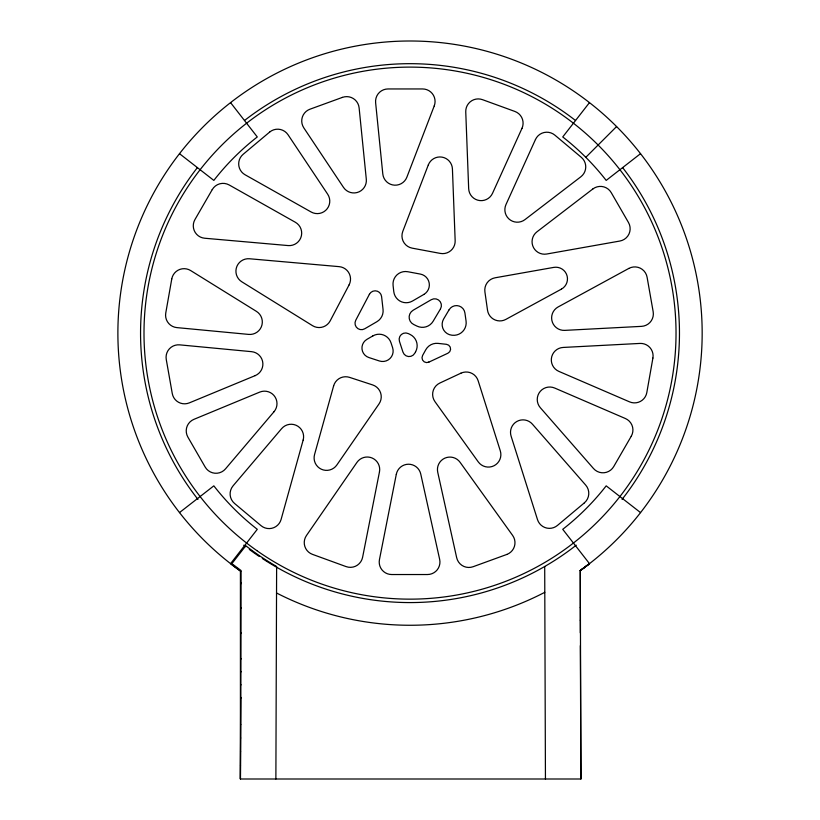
<?xml version="1.0" encoding="UTF-8"?>
<svg xmlns="http://www.w3.org/2000/svg" width="820" height="820" viewBox="0 0 820 820"><rect width="100%" height="100%" fill="white"/><g stroke="black" fill="none" stroke-linecap="round" stroke-linejoin="round"><path stroke-width="1.23" d="M241.059 583.697L241.07 570.525L231.865 563.647L245.795 545.751A269.452 269.452 0 0 0 276.627 566.497L275.879 779M241.039 608.419L241.059 582.784M240.998 633.542L241.039 607.61M240.936 659.075L240.998 632.855M240.906 672L240.936 658.501M240.67 697.143L240.414 779L580.909 779L580.283 570.546A292.125 292.125 0 0 0 627.32 137.893A292.125 292.125 0 0 0 192.147 138.518A292.125 292.125 0 0 0 240.434 570.997L240.783 571.294M240.854 685.018L240.906 671.477M240.813 698.138L240.854 684.556M240.701 724.685L240.813 697.748M240.639 738.113L240.701 724.419M240.567 751.643L240.639 737.908M240.496 765.265L240.567 751.499M240.496 765.203L240.414 779L240.414 571.027A292.145 292.145 0 0 1 230.563 563.647L257.285 529.31A248.614 248.614 0 0 1 213.835 485.85L179.498 512.582M589.467 102.613L562.735 136.95A248.614 248.614 0 0 1 606.185 180.41L640.522 153.678M585.808 157.327L616.578 126.567M428.85 362.143L447.904 353.225A4.694 4.694 0 0 0 446.428 344.308L438.064 343.385A12.484 12.484 0 0 0 425.785 349.73L422.607 355.449A4.807 4.807 0 0 0 428.85 362.143L428.522 362.286M245.303 546.376L244.493 545.751M179.498 153.678L213.835 180.41A248.614 248.614 0 0 1 257.285 136.95L230.563 102.613M640.522 512.582L606.185 485.85A248.614 248.614 0 0 1 562.735 529.31L589.467 563.647L580.263 570.525L580.283 607.651M580.909 779L580.355 645.627M544.705 566.497L545.443 779M580.283 607.61L580.304 620.217M580.304 620.176L580.324 632.876M622.626 167.608A269.452 269.452 0 0 1 622.062 499.38M576.255 545.177A269.452 269.452 0 0 1 262.318 558.492M259.315 556.503A269.452 269.452 0 0 1 249.311 549.41M245.662 546.653A269.452 269.452 0 0 1 243.765 545.177M197.958 499.38A269.452 269.452 0 0 1 197.394 167.608M244.493 120.509A269.452 269.452 0 0 1 575.527 120.509M544.777 592.317A292.125 292.125 0 0 1 276.545 592.993M171.759 278.995L165.763 313.014A12.484 12.484 0 0 0 176.884 327.611L248.655 334.406A12.484 12.484 0 0 0 256.414 311.364L190.64 270.549A12.484 12.484 0 0 0 171.759 278.995M652.904 358.063L646.816 392.575A12.484 12.484 0 0 1 629.575 401.872L558.861 371.378A12.484 12.484 0 0 1 563.155 347.444L639.959 343.426A12.484 12.484 0 0 1 652.904 358.063M379.465 471.91L362.604 557.282A12.484 12.484 0 0 1 346.081 566.599L312.461 554.361A12.484 12.484 0 0 1 306.454 535.532L356.946 462.398A12.484 12.484 0 0 1 379.465 471.91M396.306 474.288L379.445 559.63A12.484 12.484 0 0 0 391.693 574.533L427.466 574.533A12.484 12.484 0 0 0 439.653 559.342L420.742 474.001A12.484 12.484 0 0 0 396.306 474.288M303.154 440.084L281.096 519.46A12.484 12.484 0 0 1 261.047 525.681L234.571 503.47A12.484 12.484 0 0 1 233.075 485.829L281.608 428.655A12.484 12.484 0 0 1 303.154 440.084M333.627 385.882L314.552 454.546A12.484 12.484 0 0 0 336.856 464.981L379.035 403.891A12.484 12.484 0 0 0 372.649 384.928L349.545 377.364A12.484 12.484 0 0 0 333.627 385.882M434.241 105.913L406.874 177.181A12.484 12.484 0 0 1 382.796 173.953L375.621 102.684A12.484 12.484 0 0 1 388.034 88.95L422.587 88.95A12.484 12.484 0 0 1 434.241 105.913M428.296 164.963L402.784 231.394A12.484 12.484 0 0 0 412.142 248.142L440.391 253.421A12.484 12.484 0 0 0 455.161 240.68L452.425 168.961A12.484 12.484 0 0 0 428.296 164.963M521.981 128.34L492.523 193.305A12.484 12.484 0 0 1 468.671 188.631L465.75 111.868A12.484 12.484 0 0 1 482.488 99.661L514.878 111.448A12.484 12.484 0 0 1 521.981 128.34M535.46 139.533L505.971 204.58A12.484 12.484 0 0 0 524.933 219.637L580.857 176.782A12.484 12.484 0 0 0 581.288 157.307L554.853 135.126A12.484 12.484 0 0 0 535.46 139.533M349.094 284.888L330.173 320.886A12.484 12.484 0 0 1 312.543 325.683L241.818 281.803A12.484 12.484 0 0 1 249.495 258.761L339.131 266.643A12.484 12.484 0 0 1 349.094 284.888M369.4 294.288L355.747 320.271A6.427 6.427 0 0 0 364.664 328.82L376.923 321.686A12.484 12.484 0 0 0 383.053 309.499L381.597 296.584A6.488 6.488 0 0 0 369.4 294.288M415.596 351.76L414.766 353.256A6.468 6.468 0 0 1 402.968 352.118L399.453 341.356A6.406 6.406 0 0 1 408.37 333.607L410.164 334.488A12.484 12.484 0 0 1 415.596 351.76M212.247 189.604L194.955 219.545A12.484 12.484 0 0 0 204.672 238.23L288.127 245.57A12.484 12.484 0 0 0 295.343 222.261L229.19 184.971A12.484 12.484 0 0 0 212.247 189.604M631.256 436.23L613.729 466.57A12.484 12.484 0 0 1 593.526 468.548L540.329 407.714A12.484 12.484 0 0 1 554.668 388.034L625.383 418.518A12.484 12.484 0 0 1 631.256 436.23M440.473 308.925L433.144 321.245A12.484 12.484 0 0 1 416.929 326.083L413.659 324.484A8.087 8.087 0 0 1 413.157 310.226L431.32 299.679A6.724 6.724 0 0 1 440.473 308.925M449.093 309.796L443.64 318.98A10.773 10.773 0 0 0 451.717 335.175L452.343 335.247A12.484 12.484 0 0 0 466.067 321.081L464.919 312.963A8.548 8.548 0 0 0 449.093 309.796M274.023 411.722L225.5 468.876A12.484 12.484 0 0 1 205.174 467.041L187.893 437.111A12.484 12.484 0 0 1 193.93 419.338L259.735 392.103A12.484 12.484 0 0 1 274.023 411.722M269.616 132.102L243.15 154.303A12.484 12.484 0 0 0 245.047 174.752L311.149 212.001A12.484 12.484 0 0 0 327.672 194.196L288.025 134.736A12.484 12.484 0 0 0 269.616 132.102M584.332 502.885L557.436 525.446A12.484 12.484 0 0 1 537.51 519.644L511.096 436.137A12.484 12.484 0 0 1 532.405 424.145L585.705 485.102A12.484 12.484 0 0 1 584.332 502.885M592.829 188.979L536.946 231.814A12.484 12.484 0 0 0 546.725 254.015L619.848 241.039A12.484 12.484 0 0 0 628.479 222.507L611.238 192.638A12.484 12.484 0 0 0 592.829 188.979M372.874 335.903L366.929 339.357A10.014 10.014 0 0 0 368.846 357.53L379.404 360.984A10.486 10.486 0 0 0 392.636 347.782L391.017 342.832A12.484 12.484 0 0 0 372.874 335.903M423.868 294.431L412.45 301.053A12.484 12.484 0 0 1 393.784 291.654L393.077 285.391A12.484 12.484 0 0 1 407.776 271.728L420.363 274.085A11.008 11.008 0 0 1 423.868 294.431M561.382 289.142L505.848 319.4A12.484 12.484 0 0 1 487.51 310.185L484.907 291.848A12.484 12.484 0 0 1 495.095 277.795L553.756 267.392A11.675 11.675 0 0 1 561.382 289.142M628.827 268.427L558.112 306.957A12.484 12.484 0 0 0 564.734 330.378L641.537 326.36A12.484 12.484 0 0 0 653.171 311.733L647.093 277.221A12.484 12.484 0 0 0 628.827 268.427M460.932 373.172L439.817 383.053A12.484 12.484 0 0 0 434.969 401.646L478.265 461.896A12.484 12.484 0 0 0 500.302 450.846L478.132 380.716A12.484 12.484 0 0 0 460.932 373.172M255.174 375.632L189.328 402.876A12.484 12.484 0 0 1 172.261 393.508L166.255 359.457A12.484 12.484 0 0 1 179.734 344.861L251.576 351.667A12.484 12.484 0 0 1 255.174 375.632M342.422 97.385L309.939 109.214A12.484 12.484 0 0 0 303.82 127.869L343.488 187.38A12.484 12.484 0 0 0 366.304 179.201L359.119 107.871A12.484 12.484 0 0 0 342.422 97.385M506.77 554.463L473.13 566.712A12.484 12.484 0 0 1 456.668 557.682L437.736 472.269A12.484 12.484 0 0 1 460.061 462.275L512.643 535.45A12.484 12.484 0 0 1 506.77 554.463M580.263 570.525A292.279 292.279 0 0 0 589.467 563.647A292.76 292.76 0 0 1 580.263 570.566M256.844 550.62A266.008 266.008 0 0 0 674.952 357.028A266.008 266.008 0 0 0 298.244 91.737A266.008 266.008 0 0 0 256.844 550.62"/></g></svg>
